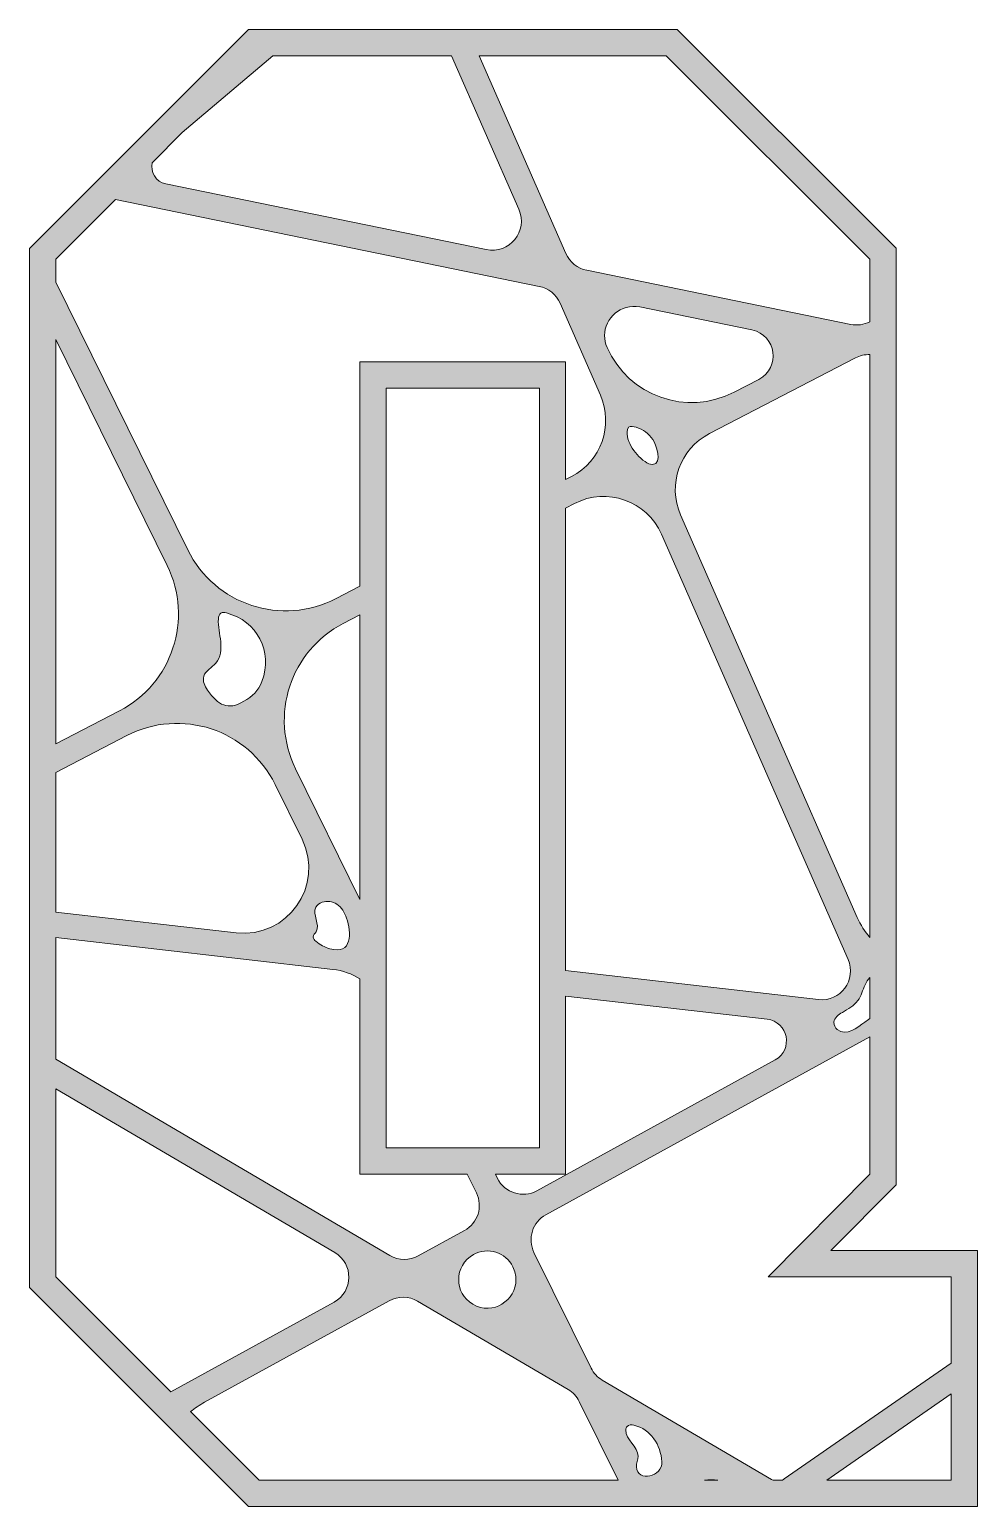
# Model space of a CAD drawing. Extents: x -1650 to 2650, y -4022 to 3022.
# Drawn here: x -1292.3 to -1007.7, y -1821.8 to -1378.2 of the extents above; entities that cross this region are included whole.
import ezdxf

# ---------------------------------------------------------------- set-up
doc = ezdxf.new("R2010")
doc.units = 0
doc.header["$MEASUREMENT"] = 0
doc.layers.add('Layer 1', color=7, linetype='Continuous')

msp = doc.modelspace()

# ---------------------------------------------------------------- hatches: boundary and pattern name
at = {"layer": 'Layer 1', "true_color": 0xe6e7e8}
h = msp.add_hatch(color=254, dxfattribs=at)
h.dxf.hatch_style = 2
h.paths.add_polyline_path([(-1008.2, -1744.92), (-1051.72, -1744.92), (-1032.14, -1725.15), (-1032.14, -1690.37), (-1032.14, -1656.77), (-1032.14, -1477.34), (-1032.14, -1461.94), (-1032.14, -1453.51), (-1032.14, -1443.9), (-1036.25, -1439.8), (-1097.86, -1378.25), (-1160.76, -1378.25), (-1169.08, -1378.25), (-1210.04, -1378.25), (-1221.78, -1378.25), (-1226.59, -1378.25), (-1253.91, -1405.57), (-1292.3, -1443.96), (-1292.3, -1455.56), (-1292.3, -1596.85), (-1292.3, -1605.42), (-1292.3, -1642.37), (-1292.3, -1650.03), (-1292.3, -1682.87), (-1292.3, -1691.69), (-1292.3, -1756.03), (-1257.08, -1791.26), (-1257.08, -1791.26), (-1249.22, -1799.12), (-1249.22, -1799.12), (-1226.59, -1821.75), (-1111.72, -1821.75), (-1099.11, -1821.75), (-1078.1, -1821.75), (-1055.71, -1821.75), (-1007.7, -1821.75), (-1007.7, -1782.53), (-1007.7, -1773.27), (-1007.7, -1746.06), (-1007.7, -1744.92)])
edge = h.paths.add_edge_path()
edge.add_spline(control_points=[(-1206.32, -1641.78), (-1205.94, -1641.07), (-1205.21, -1640.59), (-1204.45, -1640.32), (-1202.99, -1639.83), (-1201.3, -1640.04), (-1200.01, -1640.89), (-1198.58, -1641.84), (-1197.73, -1643.45), (-1197.14, -1645.07), (-1195.54, -1649.42), (-1195.4, -1656.19), (-1202.15, -1654.28), (-1203.69, -1653.84), (-1205.13, -1653.07), (-1206.34, -1652.02), (-1206.73, -1651.68), (-1207.12, -1651.27), (-1207.12, -1650.75), (-1207.12, -1650.14), (-1206.57, -1649.7), (-1206.26, -1649.19), (-1204.91, -1647.03), (-1207.54, -1644.01), (-1206.32, -1641.78)], knot_values=[0, 0, 0, 0, 1, 1, 1, 2, 2, 2, 3, 3, 3, 4, 4, 4, 5, 5, 5, 6, 6, 6, 7, 7, 7, 8, 8, 8, 8], degree=3, periodic=1)
edge = h.paths.add_edge_path()
edge.add_spline(control_points=[(-1212.43, -1600.21), (-1220.32, -1584.19), (-1213.95, -1564.8), (-1198.1, -1556.57), (-1198.1, -1556.57), (-1193.09, -1553.97), (-1193.09, -1553.97), (-1193.09, -1553.97), (-1193.09, -1639.46), (-1193.09, -1639.46), (-1193.09, -1639.46), (-1212.43, -1600.21), (-1212.43, -1600.21)], knot_values=[0, 0, 0, 0, 1, 1, 1, 2, 2, 2, 3, 3, 3, 4, 4, 4, 4], degree=3, periodic=1)
h.paths.add_polyline_path([(-1185.23, -1672.61), (-1185.23, -1651.48), (-1185.23, -1549.9), (-1185.23, -1541.32), (-1185.23, -1485.94), (-1139.21, -1485.94), (-1139.21, -1517.46), (-1139.21, -1526.04), (-1139.21, -1659.94), (-1139.21, -1667.6), (-1139.21, -1714.06), (-1156.32, -1714.06), (-1164.8, -1714.06), (-1185.23, -1714.06)])
edge = h.paths.add_edge_path()
edge.add_spline(control_points=[(-1151.81, -1723.22), (-1151.81, -1723.22), (-1152.44, -1721.92), (-1152.44, -1721.92), (-1152.44, -1721.92), (-1131.36, -1721.92), (-1131.36, -1721.92), (-1131.36, -1721.92), (-1131.36, -1668.5), (-1131.36, -1668.5), (-1131.36, -1668.5), (-1070.83, -1675.45), (-1070.83, -1675.45), (-1064.52, -1676.17), (-1062.87, -1684.58), (-1068.43, -1687.64), (-1068.43, -1687.64), (-1139.98, -1726.94), (-1139.98, -1726.94), (-1144.26, -1729.3), (-1149.65, -1727.6), (-1151.81, -1723.22)], knot_values=[0, 0, 0, 0, 1, 1, 1, 2, 2, 2, 3, 3, 3, 4, 4, 4, 5, 5, 5, 6, 6, 6, 7, 7, 7, 7], degree=3, periodic=1)
edge = h.paths.add_edge_path()
edge.add_spline(control_points=[(-1146.25, -1753.65), (-1146.25, -1759.77), (-1153.13, -1764.58), (-1159.22, -1761), (-1162.05, -1759.34), (-1163.46, -1756.47), (-1163.46, -1753.61), (-1163.46, -1750.66), (-1161.97, -1747.71), (-1159.01, -1746.09), (-1154.72, -1743.73), (-1149.34, -1745.43), (-1147.18, -1749.81), (-1146.54, -1751.11), (-1146.25, -1752.41), (-1146.25, -1753.65)], knot_values=[0, 0, 0, 0, 1, 1, 1, 2, 2, 2, 3, 3, 3, 4, 4, 4, 5, 5, 5, 5], degree=3, periodic=1)
edge = h.paths.add_edge_path()
edge.add_spline(control_points=[(-1131.36, -1660.84), (-1131.36, -1660.84), (-1131.36, -1521.97), (-1131.36, -1521.97), (-1131.36, -1521.97), (-1128.66, -1520.57), (-1128.66, -1520.57), (-1118.94, -1515.53), (-1106.99, -1519.75), (-1102.6, -1529.77), (-1102.6, -1529.77), (-1046.56, -1657.49), (-1046.56, -1657.49), (-1043.88, -1663.6), (-1048.83, -1670.31), (-1055.46, -1669.56), (-1055.46, -1669.56), (-1131.36, -1660.84), (-1131.36, -1660.84)], knot_values=[0, 0, 0, 0, 1, 1, 1, 2, 2, 2, 3, 3, 3, 4, 4, 4, 5, 5, 5, 6, 6, 6, 6], degree=3, periodic=1)
edge = h.paths.add_edge_path()
edge.add_spline(control_points=[(-1039.99, -1650.88), (-1041.51, -1649.13), (-1042.8, -1647.13), (-1043.78, -1644.89), (-1043.78, -1644.89), (-1096.82, -1524), (-1096.82, -1524), (-1100.83, -1514.86), (-1097.06, -1504.18), (-1088.19, -1499.58), (-1088.19, -1499.58), (-1044.34, -1476.85), (-1044.34, -1476.85), (-1042.99, -1476.14), (-1041.49, -1475.81), (-1039.99, -1475.86), (-1039.99, -1475.86), (-1039.99, -1650.88), (-1039.99, -1650.88)], knot_values=[0, 0, 0, 0, 1, 1, 1, 2, 2, 2, 3, 3, 3, 4, 4, 4, 5, 5, 5, 6, 6, 6, 6], degree=3, periodic=1)
edge = h.paths.add_edge_path()
edge.add_spline(control_points=[(-1073.33, -1483.3), (-1073.33, -1483.3), (-1080.76, -1487.15), (-1080.76, -1487.15), (-1094.97, -1494.52), (-1112.46, -1488.35), (-1118.9, -1473.69), (-1119.41, -1472.51), (-1119.65, -1471.31), (-1119.65, -1470.14), (-1119.65, -1464.9), (-1114.8, -1460.39), (-1109.1, -1461.56), (-1109.1, -1461.56), (-1075.39, -1468.47), (-1075.39, -1468.47), (-1068.06, -1469.98), (-1066.69, -1479.85), (-1073.33, -1483.3)], knot_values=[0, 0, 0, 0, 1, 1, 1, 2, 2, 2, 3, 3, 3, 4, 4, 4, 5, 5, 5, 6, 6, 6, 6], degree=3, periodic=1)
edge = h.paths.add_edge_path()
edge.add_spline(control_points=[(-1105.23, -1508.85), (-1106.05, -1508.91), (-1106.81, -1508.48), (-1107.47, -1508), (-1109.23, -1506.76), (-1110.71, -1505.13), (-1111.77, -1503.25), (-1112.73, -1501.55), (-1113.33, -1499.43), (-1112.49, -1497.66), (-1111.79, -1497.31), (-1110.95, -1497.43), (-1110.19, -1497.65), (-1108.15, -1498.25), (-1106.34, -1499.6), (-1105.17, -1501.38), (-1104.25, -1502.77), (-1102.05, -1508.64), (-1105.23, -1508.85)], knot_values=[0, 0, 0, 0, 1, 1, 1, 2, 2, 2, 3, 3, 3, 4, 4, 4, 5, 5, 5, 6, 6, 6, 6], degree=3, periodic=1)
edge = h.paths.add_edge_path()
edge.add_spline(control_points=[(-1050.77, -1676.36), (-1050.66, -1675), (-1049.4, -1674.07), (-1048.23, -1673.38), (-1046.56, -1672.38), (-1044.78, -1671.41), (-1043.62, -1669.84), (-1042.58, -1668.43), (-1042.15, -1666.68), (-1041.42, -1665.09), (-1041.07, -1664.29), (-1040.59, -1663.51), (-1039.99, -1662.87), (-1039.99, -1662.87), (-1039.99, -1675.26), (-1039.99, -1675.26), (-1040.52, -1675.61), (-1041.04, -1675.96), (-1041.53, -1676.32), (-1043.66, -1677.92), (-1047.11, -1680.75), (-1049.79, -1678.55), (-1050.43, -1678.01), (-1050.84, -1677.19), (-1050.77, -1676.36)], knot_values=[0, 0, 0, 0, 1, 1, 1, 2, 2, 2, 3, 3, 3, 4, 4, 4, 5, 5, 5, 6, 6, 6, 7, 7, 7, 8, 8, 8, 8], degree=3, periodic=1)
edge = h.paths.add_edge_path()
edge.add_spline(control_points=[(-1101.11, -1386.1), (-1101.11, -1386.1), (-1039.99, -1447.16), (-1039.99, -1447.16), (-1039.99, -1447.16), (-1039.99, -1466.01), (-1039.99, -1466.01), (-1041.77, -1466.91), (-1043.8, -1467.18), (-1045.74, -1466.78), (-1045.74, -1466.78), (-1125.01, -1450.53), (-1125.01, -1450.53), (-1127.8, -1449.96), (-1130.13, -1448.07), (-1131.28, -1445.46), (-1131.28, -1445.46), (-1157.32, -1386.1), (-1157.32, -1386.1), (-1157.32, -1386.1), (-1101.11, -1386.1), (-1101.11, -1386.1)], knot_values=[0, 0, 0, 0, 1, 1, 1, 2, 2, 2, 3, 3, 3, 4, 4, 4, 5, 5, 5, 6, 6, 6, 7, 7, 7, 7], degree=3, periodic=1)
edge = h.paths.add_edge_path()
edge.add_spline(control_points=[(-1246.44, -1409.21), (-1246.44, -1409.21), (-1219.28, -1386.1), (-1219.28, -1386.1), (-1219.28, -1386.1), (-1165.63, -1386.1), (-1165.63, -1386.1), (-1165.63, -1386.1), (-1145.4, -1432.21), (-1145.4, -1432.21), (-1142.54, -1438.73), (-1148.22, -1445.77), (-1155.2, -1444.34), (-1155.2, -1444.34), (-1251.36, -1424.62), (-1251.36, -1424.62), (-1254.49, -1423.98), (-1256.09, -1420.95), (-1255.47, -1418.24), (-1255.47, -1418.24), (-1246.44, -1409.21), (-1246.44, -1409.21)], knot_values=[0, 0, 0, 0, 1, 1, 1, 2, 2, 2, 3, 3, 3, 4, 4, 4, 5, 5, 5, 6, 6, 6, 7, 7, 7, 7], degree=3, periodic=1)
edge = h.paths.add_edge_path()
edge.add_spline(control_points=[(-1139.29, -1455.37), (-1136.5, -1455.94), (-1134.16, -1457.83), (-1133.01, -1460.44), (-1133.01, -1460.44), (-1120.92, -1488.03), (-1120.92, -1488.03), (-1116.9, -1497.17), (-1120.68, -1507.86), (-1129.54, -1512.45), (-1129.54, -1512.45), (-1131.36, -1513.39), (-1131.36, -1513.39), (-1131.36, -1513.39), (-1131.36, -1478.08), (-1131.36, -1478.08), (-1131.36, -1478.08), (-1193.09, -1478.08), (-1193.09, -1478.08), (-1193.09, -1478.08), (-1193.09, -1545.4), (-1193.09, -1545.4), (-1193.09, -1545.4), (-1200.27, -1549.13), (-1200.27, -1549.13), (-1216.59, -1557.59), (-1236.68, -1551), (-1244.81, -1534.5), (-1244.81, -1534.5), (-1284.45, -1454.06), (-1284.45, -1454.06), (-1284.45, -1454.06), (-1284.45, -1447.21), (-1284.45, -1447.21), (-1284.45, -1447.21), (-1266.52, -1429.28), (-1266.52, -1429.28), (-1266.52, -1429.28), (-1139.29, -1455.37), (-1139.29, -1455.37)], knot_values=[0, 0, 0, 0, 1, 1, 1, 2, 2, 2, 3, 3, 3, 4, 4, 4, 5, 5, 5, 6, 6, 6, 7, 7, 7, 8, 8, 8, 9, 9, 9, 10, 10, 10, 11, 11, 11, 12, 12, 12, 13, 13, 13, 13], degree=3, periodic=1)
edge = h.paths.add_edge_path()
edge.add_spline(control_points=[(-1234.91, -1562.03), (-1235.15, -1559.76), (-1235.76, -1557.52), (-1235.61, -1555.24), (-1235.56, -1554.57), (-1235.4, -1553.82), (-1234.83, -1553.48), (-1234.35, -1553.2), (-1233.74, -1553.31), (-1233.21, -1553.44), (-1223.96, -1555.76), (-1219.14, -1565.11), (-1222.51, -1573.98), (-1223.62, -1576.92), (-1225.37, -1578.38), (-1228.01, -1579.98), (-1232.73, -1582.85), (-1235.66, -1581.13), (-1238.83, -1576.65), (-1239.7, -1575.41), (-1240.43, -1573.88), (-1239.99, -1572.44), (-1239.45, -1570.71), (-1237.53, -1569.89), (-1236.35, -1568.52), (-1234.86, -1566.79), (-1234.66, -1564.3), (-1234.91, -1562.03)], knot_values=[0, 0, 0, 0, 1, 1, 1, 2, 2, 2, 3, 3, 3, 4, 4, 4, 5, 5, 5, 6, 6, 6, 7, 7, 7, 8, 8, 8, 9, 9, 9, 9], degree=3, periodic=1)
edge = h.paths.add_edge_path()
edge.add_spline(control_points=[(-1284.45, -1471.28), (-1284.45, -1471.28), (-1250.97, -1539.21), (-1250.97, -1539.21), (-1243.08, -1555.23), (-1249.45, -1574.63), (-1265.3, -1582.85), (-1265.3, -1582.85), (-1284.45, -1592.78), (-1284.45, -1592.78), (-1284.45, -1592.78), (-1284.45, -1471.28), (-1284.45, -1471.28)], knot_values=[0, 0, 0, 0, 1, 1, 1, 2, 2, 2, 3, 3, 3, 4, 4, 4, 4], degree=3, periodic=1)
edge = h.paths.add_edge_path()
edge.add_spline(control_points=[(-1284.45, -1601.35), (-1284.45, -1601.35), (-1263.13, -1590.29), (-1263.13, -1590.29), (-1246.81, -1581.83), (-1226.72, -1588.43), (-1218.59, -1604.92), (-1218.59, -1604.92), (-1210.48, -1621.37), (-1210.48, -1621.37), (-1203.63, -1635.28), (-1214.88, -1651.26), (-1230.28, -1649.49), (-1230.28, -1649.49), (-1284.45, -1643.27), (-1284.45, -1643.27), (-1284.45, -1643.27), (-1284.45, -1601.35), (-1284.45, -1601.35)], knot_values=[0, 0, 0, 0, 1, 1, 1, 2, 2, 2, 3, 3, 3, 4, 4, 4, 5, 5, 5, 6, 6, 6, 6], degree=3, periodic=1)
edge = h.paths.add_edge_path()
edge.add_spline(control_points=[(-1284.45, -1650.93), (-1284.45, -1650.93), (-1201.22, -1660.48), (-1201.22, -1660.48), (-1198.28, -1660.82), (-1195.51, -1661.81), (-1193.09, -1663.33), (-1193.09, -1663.33), (-1193.09, -1721.92), (-1193.09, -1721.92), (-1193.09, -1721.92), (-1160.93, -1721.92), (-1160.93, -1721.92), (-1160.93, -1721.92), (-1158.15, -1727.57), (-1158.15, -1727.57), (-1156.11, -1731.69), (-1157.68, -1736.68), (-1161.71, -1738.88), (-1161.71, -1738.88), (-1175.61, -1746.52), (-1175.61, -1746.52), (-1178.26, -1747.98), (-1181.48, -1747.93), (-1184.09, -1746.4), (-1184.09, -1746.4), (-1284.45, -1687.48), (-1284.45, -1687.48), (-1284.45, -1687.48), (-1284.45, -1650.93), (-1284.45, -1650.93)], knot_values=[0, 0, 0, 0, 1, 1, 1, 2, 2, 2, 3, 3, 3, 4, 4, 4, 5, 5, 5, 6, 6, 6, 7, 7, 7, 8, 8, 8, 9, 9, 9, 10, 10, 10, 10], degree=3, periodic=1)
edge = h.paths.add_edge_path()
edge.add_spline(control_points=[(-1284.45, -1696.3), (-1284.45, -1696.3), (-1200.67, -1745.49), (-1200.67, -1745.49), (-1194.93, -1748.86), (-1195.05, -1757.2), (-1200.89, -1760.41), (-1200.89, -1760.41), (-1249.9, -1787.33), (-1249.9, -1787.33), (-1249.9, -1787.33), (-1284.45, -1752.78), (-1284.45, -1752.78), (-1284.45, -1752.78), (-1284.45, -1696.3), (-1284.45, -1696.3)], knot_values=[0, 0, 0, 0, 1, 1, 1, 2, 2, 2, 3, 3, 3, 4, 4, 4, 5, 5, 5, 5], degree=3, periodic=1)
edge = h.paths.add_edge_path()
edge.add_spline(control_points=[(-1223.33, -1813.9), (-1223.33, -1813.9), (-1243.95, -1793.28), (-1243.95, -1793.28), (-1242.68, -1792.24), (-1241.28, -1791.29), (-1239.76, -1790.45), (-1239.76, -1790.45), (-1184.28, -1759.97), (-1184.28, -1759.97), (-1181.63, -1758.52), (-1178.42, -1758.56), (-1175.81, -1760.09), (-1175.81, -1760.09), (-1130.62, -1786.62), (-1130.62, -1786.62), (-1129.17, -1787.47), (-1128, -1788.72), (-1127.26, -1790.23), (-1127.26, -1790.23), (-1115.6, -1813.9), (-1115.6, -1813.9), (-1115.6, -1813.9), (-1223.33, -1813.9), (-1223.33, -1813.9)], knot_values=[0, 0, 0, 0, 1, 1, 1, 2, 2, 2, 3, 3, 3, 4, 4, 4, 5, 5, 5, 6, 6, 6, 7, 7, 7, 8, 8, 8, 8], degree=3, periodic=1)
edge = h.paths.add_edge_path()
edge.add_spline(control_points=[(-1113.28, -1798.77), (-1113.26, -1798.38), (-1113.15, -1797.98), (-1112.89, -1797.7), (-1112.41, -1797.16), (-1111.56, -1797.21), (-1110.85, -1797.37), (-1105.76, -1798.53), (-1102.77, -1803.3), (-1102.47, -1808.31), (-1102.19, -1812.84), (-1109.76, -1814.6), (-1110.11, -1809.87), (-1110.19, -1808.79), (-1109.63, -1807.77), (-1109.61, -1806.7), (-1109.54, -1803.71), (-1113.45, -1801.73), (-1113.28, -1798.77)], knot_values=[0, 0, 0, 0, 1, 1, 1, 2, 2, 2, 3, 3, 3, 4, 4, 4, 5, 5, 5, 6, 6, 6, 6], degree=3, periodic=1)
edge = h.paths.add_edge_path()
edge.add_spline(control_points=[(-1089.65, -1813.9), (-1088.37, -1813.67), (-1087.03, -1813.66), (-1085.68, -1813.9), (-1085.68, -1813.9), (-1089.65, -1813.9), (-1089.65, -1813.9)], knot_values=[0, 0, 0, 0, 1, 1, 1, 2, 2, 2, 2], degree=3, periodic=1)
h.paths.add_polyline_path([(-1015.55, -1813.9), (-1052.93, -1813.9), (-1015.55, -1787.98)])
edge = h.paths.add_edge_path()
edge.add_spline(control_points=[(-1065.72, -1813.5), (-1065.96, -1813.67), (-1066.2, -1813.8), (-1066.46, -1813.9), (-1066.46, -1813.9), (-1069.02, -1813.9), (-1069.02, -1813.9), (-1069.2, -1813.83), (-1069.38, -1813.75), (-1069.55, -1813.65), (-1069.55, -1813.65), (-1120.37, -1783.81), (-1120.37, -1783.81), (-1121.81, -1782.97), (-1122.97, -1781.72), (-1123.72, -1780.21), (-1123.72, -1780.21), (-1140.85, -1745.46), (-1140.85, -1745.46), (-1142.87, -1741.34), (-1141.3, -1736.35), (-1137.28, -1734.15), (-1137.28, -1734.15), (-1039.99, -1680.7), (-1039.99, -1680.7), (-1039.99, -1680.7), (-1039.99, -1721.92), (-1039.99, -1721.92), (-1039.99, -1721.92), (-1070.55, -1752.78), (-1070.55, -1752.78), (-1070.55, -1752.78), (-1015.55, -1752.78), (-1015.55, -1752.78), (-1015.55, -1752.78), (-1015.55, -1778.72), (-1015.55, -1778.72), (-1015.55, -1778.72), (-1065.72, -1813.5), (-1065.72, -1813.5)], knot_values=[0, 0, 0, 0, 1, 1, 1, 2, 2, 2, 3, 3, 3, 4, 4, 4, 5, 5, 5, 6, 6, 6, 7, 7, 7, 8, 8, 8, 9, 9, 9, 10, 10, 10, 11, 11, 11, 12, 12, 12, 13, 13, 13, 13], degree=3, periodic=1)

# ---------------------------------------------------------------- linework, layer by layer
at = {"layer": 'Layer 1', "lineweight": 0}
for points in [[(-1008.2, -1744.92), (-1051.72, -1744.92), (-1032.14, -1725.15), (-1032.14, -1690.37), (-1032.14, -1656.77), (-1032.14, -1477.34), (-1032.14, -1461.94), (-1032.14, -1453.51), (-1032.14, -1443.9), (-1036.25, -1439.8), (-1097.86, -1378.25), (-1160.76, -1378.25), (-1169.08, -1378.25), (-1210.04, -1378.25), (-1221.78, -1378.25), (-1226.59, -1378.25), (-1253.91, -1405.57), (-1292.3, -1443.96), (-1292.3, -1455.56), (-1292.3, -1596.85), (-1292.3, -1605.42), (-1292.3, -1642.37), (-1292.3, -1650.03), (-1292.3, -1682.87), (-1292.3, -1691.69), (-1292.3, -1756.03), (-1257.08, -1791.26), (-1257.08, -1791.26), (-1249.22, -1799.12), (-1249.22, -1799.12), (-1226.59, -1821.75), (-1111.72, -1821.75), (-1099.11, -1821.75), (-1078.1, -1821.75), (-1055.71, -1821.75), (-1007.7, -1821.75), (-1007.7, -1782.53), (-1007.7, -1773.27), (-1007.7, -1746.06), (-1007.7, -1744.92), (-1008.2, -1744.92)], [(-1185.23, -1672.61), (-1185.23, -1651.48), (-1185.23, -1549.9), (-1185.23, -1541.32), (-1185.23, -1485.94), (-1139.21, -1485.94), (-1139.21, -1517.46), (-1139.21, -1526.04), (-1139.21, -1659.94), (-1139.21, -1667.6), (-1139.21, -1714.06), (-1156.32, -1714.06), (-1164.8, -1714.06), (-1185.23, -1714.06), (-1185.23, -1672.61)], [(-1015.55, -1813.9), (-1052.93, -1813.9), (-1015.55, -1787.98), (-1015.55, -1813.9)]]:
    msp.add_lwpolyline(points, dxfattribs=at)
for points, knots in [([(-1246.44, -1409.21), (-1246.44, -1409.21), (-1219.28, -1386.1), (-1219.28, -1386.1), (-1219.28, -1386.1), (-1165.63, -1386.1), (-1165.63, -1386.1), (-1165.63, -1386.1), (-1145.4, -1432.21), (-1145.4, -1432.21), (-1142.54, -1438.73), (-1148.22, -1445.77), (-1155.2, -1444.34), (-1155.2, -1444.34), (-1251.36, -1424.62), (-1251.36, -1424.62), (-1254.49, -1423.98), (-1256.09, -1420.95), (-1255.47, -1418.24), (-1255.47, -1418.24), (-1246.44, -1409.21), (-1246.44, -1409.21)], [0, 0, 0, 0, 1, 1, 1, 2, 2, 2, 3, 3, 3, 4, 4, 4, 5, 5, 5, 6, 6, 6, 7, 7, 7, 7]), ([(-1101.11, -1386.1), (-1101.11, -1386.1), (-1039.99, -1447.16), (-1039.99, -1447.16), (-1039.99, -1447.16), (-1039.99, -1466.01), (-1039.99, -1466.01), (-1041.77, -1466.91), (-1043.8, -1467.18), (-1045.74, -1466.78), (-1045.74, -1466.78), (-1125.01, -1450.53), (-1125.01, -1450.53), (-1127.8, -1449.96), (-1130.13, -1448.07), (-1131.28, -1445.46), (-1131.28, -1445.46), (-1157.32, -1386.1), (-1157.32, -1386.1), (-1157.32, -1386.1), (-1101.11, -1386.1), (-1101.11, -1386.1)], [0, 0, 0, 0, 1, 1, 1, 2, 2, 2, 3, 3, 3, 4, 4, 4, 5, 5, 5, 6, 6, 6, 7, 7, 7, 7]), ([(-1139.29, -1455.37), (-1136.5, -1455.94), (-1134.16, -1457.83), (-1133.01, -1460.44), (-1133.01, -1460.44), (-1120.92, -1488.03), (-1120.92, -1488.03), (-1116.9, -1497.17), (-1120.68, -1507.86), (-1129.54, -1512.45), (-1129.54, -1512.45), (-1131.36, -1513.39), (-1131.36, -1513.39), (-1131.36, -1513.39), (-1131.36, -1478.08), (-1131.36, -1478.08), (-1131.36, -1478.08), (-1193.09, -1478.08), (-1193.09, -1478.08), (-1193.09, -1478.08), (-1193.09, -1545.4), (-1193.09, -1545.4), (-1193.09, -1545.4), (-1200.27, -1549.13), (-1200.27, -1549.13), (-1216.59, -1557.59), (-1236.68, -1551), (-1244.81, -1534.5), (-1244.81, -1534.5), (-1284.45, -1454.06), (-1284.45, -1454.06), (-1284.45, -1454.06), (-1284.45, -1447.21), (-1284.45, -1447.21), (-1284.45, -1447.21), (-1266.52, -1429.28), (-1266.52, -1429.28), (-1266.52, -1429.28), (-1139.29, -1455.37), (-1139.29, -1455.37)], [0, 0, 0, 0, 1, 1, 1, 2, 2, 2, 3, 3, 3, 4, 4, 4, 5, 5, 5, 6, 6, 6, 7, 7, 7, 8, 8, 8, 9, 9, 9, 10, 10, 10, 11, 11, 11, 12, 12, 12, 13, 13, 13, 13]), ([(-1073.33, -1483.3), (-1073.33, -1483.3), (-1080.76, -1487.15), (-1080.76, -1487.15), (-1094.97, -1494.52), (-1112.46, -1488.35), (-1118.9, -1473.69), (-1119.41, -1472.51), (-1119.65, -1471.31), (-1119.65, -1470.14), (-1119.65, -1464.9), (-1114.8, -1460.39), (-1109.1, -1461.56), (-1109.1, -1461.56), (-1075.39, -1468.47), (-1075.39, -1468.47), (-1068.06, -1469.98), (-1066.69, -1479.85), (-1073.33, -1483.3)], [0, 0, 0, 0, 1, 1, 1, 2, 2, 2, 3, 3, 3, 4, 4, 4, 5, 5, 5, 6, 6, 6, 6]), ([(-1284.45, -1471.28), (-1284.45, -1471.28), (-1250.97, -1539.21), (-1250.97, -1539.21), (-1243.08, -1555.23), (-1249.45, -1574.63), (-1265.3, -1582.85), (-1265.3, -1582.85), (-1284.45, -1592.78), (-1284.45, -1592.78), (-1284.45, -1592.78), (-1284.45, -1471.28), (-1284.45, -1471.28)], [0, 0, 0, 0, 1, 1, 1, 2, 2, 2, 3, 3, 3, 4, 4, 4, 4]), ([(-1039.99, -1650.88), (-1041.51, -1649.13), (-1042.8, -1647.13), (-1043.78, -1644.89), (-1043.78, -1644.89), (-1096.82, -1524), (-1096.82, -1524), (-1100.83, -1514.86), (-1097.06, -1504.18), (-1088.19, -1499.58), (-1088.19, -1499.58), (-1044.34, -1476.85), (-1044.34, -1476.85), (-1042.99, -1476.14), (-1041.49, -1475.81), (-1039.99, -1475.86), (-1039.99, -1475.86), (-1039.99, -1650.88), (-1039.99, -1650.88)], [0, 0, 0, 0, 1, 1, 1, 2, 2, 2, 3, 3, 3, 4, 4, 4, 5, 5, 5, 6, 6, 6, 6]), ([(-1105.23, -1508.85), (-1106.05, -1508.91), (-1106.81, -1508.48), (-1107.47, -1508), (-1109.23, -1506.76), (-1110.71, -1505.13), (-1111.77, -1503.25), (-1112.73, -1501.55), (-1113.33, -1499.43), (-1112.49, -1497.66), (-1111.79, -1497.31), (-1110.95, -1497.43), (-1110.19, -1497.65), (-1108.15, -1498.25), (-1106.34, -1499.6), (-1105.17, -1501.38), (-1104.25, -1502.77), (-1102.05, -1508.64), (-1105.23, -1508.85)], [0, 0, 0, 0, 1, 1, 1, 2, 2, 2, 3, 3, 3, 4, 4, 4, 5, 5, 5, 6, 6, 6, 6]), ([(-1131.36, -1660.84), (-1131.36, -1660.84), (-1131.36, -1521.97), (-1131.36, -1521.97), (-1131.36, -1521.97), (-1128.66, -1520.57), (-1128.66, -1520.57), (-1118.94, -1515.53), (-1106.99, -1519.75), (-1102.6, -1529.77), (-1102.6, -1529.77), (-1046.56, -1657.49), (-1046.56, -1657.49), (-1043.88, -1663.6), (-1048.83, -1670.31), (-1055.46, -1669.56), (-1055.46, -1669.56), (-1131.36, -1660.84), (-1131.36, -1660.84)], [0, 0, 0, 0, 1, 1, 1, 2, 2, 2, 3, 3, 3, 4, 4, 4, 5, 5, 5, 6, 6, 6, 6]), ([(-1234.91, -1562.03), (-1235.15, -1559.76), (-1235.76, -1557.52), (-1235.61, -1555.24), (-1235.56, -1554.57), (-1235.4, -1553.82), (-1234.83, -1553.48), (-1234.35, -1553.2), (-1233.74, -1553.31), (-1233.21, -1553.44), (-1223.96, -1555.76), (-1219.14, -1565.11), (-1222.51, -1573.98), (-1223.62, -1576.92), (-1225.37, -1578.38), (-1228.01, -1579.98), (-1232.73, -1582.85), (-1235.66, -1581.13), (-1238.83, -1576.65), (-1239.7, -1575.41), (-1240.43, -1573.88), (-1239.99, -1572.44), (-1239.45, -1570.71), (-1237.53, -1569.89), (-1236.35, -1568.52), (-1234.86, -1566.79), (-1234.66, -1564.3), (-1234.91, -1562.03)], [0, 0, 0, 0, 1, 1, 1, 2, 2, 2, 3, 3, 3, 4, 4, 4, 5, 5, 5, 6, 6, 6, 7, 7, 7, 8, 8, 8, 9, 9, 9, 9]), ([(-1212.43, -1600.21), (-1220.32, -1584.19), (-1213.95, -1564.8), (-1198.1, -1556.57), (-1198.1, -1556.57), (-1193.09, -1553.97), (-1193.09, -1553.97), (-1193.09, -1553.97), (-1193.09, -1639.46), (-1193.09, -1639.46), (-1193.09, -1639.46), (-1212.43, -1600.21), (-1212.43, -1600.21)], [0, 0, 0, 0, 1, 1, 1, 2, 2, 2, 3, 3, 3, 4, 4, 4, 4]), ([(-1284.45, -1601.35), (-1284.45, -1601.35), (-1263.13, -1590.29), (-1263.13, -1590.29), (-1246.81, -1581.83), (-1226.72, -1588.43), (-1218.59, -1604.92), (-1218.59, -1604.92), (-1210.48, -1621.37), (-1210.48, -1621.37), (-1203.63, -1635.28), (-1214.88, -1651.26), (-1230.28, -1649.49), (-1230.28, -1649.49), (-1284.45, -1643.27), (-1284.45, -1643.27), (-1284.45, -1643.27), (-1284.45, -1601.35), (-1284.45, -1601.35)], [0, 0, 0, 0, 1, 1, 1, 2, 2, 2, 3, 3, 3, 4, 4, 4, 5, 5, 5, 6, 6, 6, 6]), ([(-1206.32, -1641.78), (-1205.94, -1641.07), (-1205.21, -1640.59), (-1204.45, -1640.32), (-1202.99, -1639.83), (-1201.3, -1640.04), (-1200.01, -1640.89), (-1198.58, -1641.84), (-1197.73, -1643.45), (-1197.14, -1645.07), (-1195.54, -1649.42), (-1195.4, -1656.19), (-1202.15, -1654.28), (-1203.69, -1653.84), (-1205.13, -1653.07), (-1206.34, -1652.02), (-1206.73, -1651.68), (-1207.12, -1651.27), (-1207.12, -1650.75), (-1207.12, -1650.14), (-1206.57, -1649.7), (-1206.26, -1649.19), (-1204.91, -1647.03), (-1207.54, -1644.01), (-1206.32, -1641.78)], [0, 0, 0, 0, 1, 1, 1, 2, 2, 2, 3, 3, 3, 4, 4, 4, 5, 5, 5, 6, 6, 6, 7, 7, 7, 8, 8, 8, 8]), ([(-1284.45, -1650.93), (-1284.45, -1650.93), (-1201.22, -1660.48), (-1201.22, -1660.48), (-1198.28, -1660.82), (-1195.51, -1661.81), (-1193.09, -1663.33), (-1193.09, -1663.33), (-1193.09, -1721.92), (-1193.09, -1721.92), (-1193.09, -1721.92), (-1160.93, -1721.92), (-1160.93, -1721.92), (-1160.93, -1721.92), (-1158.15, -1727.57), (-1158.15, -1727.57), (-1156.11, -1731.69), (-1157.68, -1736.68), (-1161.71, -1738.88), (-1161.71, -1738.88), (-1175.61, -1746.52), (-1175.61, -1746.52), (-1178.26, -1747.98), (-1181.48, -1747.93), (-1184.09, -1746.4), (-1184.09, -1746.4), (-1284.45, -1687.48), (-1284.45, -1687.48), (-1284.45, -1687.48), (-1284.45, -1650.93), (-1284.45, -1650.93)], [0, 0, 0, 0, 1, 1, 1, 2, 2, 2, 3, 3, 3, 4, 4, 4, 5, 5, 5, 6, 6, 6, 7, 7, 7, 8, 8, 8, 9, 9, 9, 10, 10, 10, 10]), ([(-1050.77, -1676.36), (-1050.66, -1675), (-1049.4, -1674.07), (-1048.23, -1673.38), (-1046.56, -1672.38), (-1044.78, -1671.41), (-1043.62, -1669.84), (-1042.58, -1668.43), (-1042.15, -1666.68), (-1041.42, -1665.09), (-1041.07, -1664.29), (-1040.59, -1663.51), (-1039.99, -1662.87), (-1039.99, -1662.87), (-1039.99, -1675.26), (-1039.99, -1675.26), (-1040.52, -1675.61), (-1041.04, -1675.96), (-1041.53, -1676.32), (-1043.66, -1677.92), (-1047.11, -1680.75), (-1049.79, -1678.55), (-1050.43, -1678.01), (-1050.84, -1677.19), (-1050.77, -1676.36)], [0, 0, 0, 0, 1, 1, 1, 2, 2, 2, 3, 3, 3, 4, 4, 4, 5, 5, 5, 6, 6, 6, 7, 7, 7, 8, 8, 8, 8]), ([(-1151.81, -1723.22), (-1151.81, -1723.22), (-1152.44, -1721.92), (-1152.44, -1721.92), (-1152.44, -1721.92), (-1131.36, -1721.92), (-1131.36, -1721.92), (-1131.36, -1721.92), (-1131.36, -1668.5), (-1131.36, -1668.5), (-1131.36, -1668.5), (-1070.83, -1675.45), (-1070.83, -1675.45), (-1064.52, -1676.17), (-1062.87, -1684.58), (-1068.43, -1687.64), (-1068.43, -1687.64), (-1139.98, -1726.94), (-1139.98, -1726.94), (-1144.26, -1729.3), (-1149.65, -1727.6), (-1151.81, -1723.22)], [0, 0, 0, 0, 1, 1, 1, 2, 2, 2, 3, 3, 3, 4, 4, 4, 5, 5, 5, 6, 6, 6, 7, 7, 7, 7]), ([(-1065.72, -1813.5), (-1065.96, -1813.67), (-1066.2, -1813.8), (-1066.46, -1813.9), (-1066.46, -1813.9), (-1069.02, -1813.9), (-1069.02, -1813.9), (-1069.2, -1813.83), (-1069.38, -1813.75), (-1069.55, -1813.65), (-1069.55, -1813.65), (-1120.37, -1783.81), (-1120.37, -1783.81), (-1121.81, -1782.97), (-1122.97, -1781.72), (-1123.72, -1780.21), (-1123.72, -1780.21), (-1140.85, -1745.46), (-1140.85, -1745.46), (-1142.87, -1741.34), (-1141.3, -1736.35), (-1137.28, -1734.15), (-1137.28, -1734.15), (-1039.99, -1680.7), (-1039.99, -1680.7), (-1039.99, -1680.7), (-1039.99, -1721.92), (-1039.99, -1721.92), (-1039.99, -1721.92), (-1070.55, -1752.78), (-1070.55, -1752.78), (-1070.55, -1752.78), (-1015.55, -1752.78), (-1015.55, -1752.78), (-1015.55, -1752.78), (-1015.55, -1778.72), (-1015.55, -1778.72), (-1015.55, -1778.72), (-1065.72, -1813.5), (-1065.72, -1813.5)], [0, 0, 0, 0, 1, 1, 1, 2, 2, 2, 3, 3, 3, 4, 4, 4, 5, 5, 5, 6, 6, 6, 7, 7, 7, 8, 8, 8, 9, 9, 9, 10, 10, 10, 11, 11, 11, 12, 12, 12, 13, 13, 13, 13]), ([(-1284.45, -1696.3), (-1284.45, -1696.3), (-1200.67, -1745.49), (-1200.67, -1745.49), (-1194.93, -1748.86), (-1195.05, -1757.2), (-1200.89, -1760.41), (-1200.89, -1760.41), (-1249.9, -1787.33), (-1249.9, -1787.33), (-1249.9, -1787.33), (-1284.45, -1752.78), (-1284.45, -1752.78), (-1284.45, -1752.78), (-1284.45, -1696.3), (-1284.45, -1696.3)], [0, 0, 0, 0, 1, 1, 1, 2, 2, 2, 3, 3, 3, 4, 4, 4, 5, 5, 5, 5]), ([(-1146.25, -1753.65), (-1146.25, -1759.77), (-1153.13, -1764.58), (-1159.22, -1761), (-1162.05, -1759.34), (-1163.46, -1756.47), (-1163.46, -1753.61), (-1163.46, -1750.66), (-1161.97, -1747.71), (-1159.01, -1746.09), (-1154.72, -1743.73), (-1149.34, -1745.43), (-1147.18, -1749.81), (-1146.54, -1751.11), (-1146.25, -1752.41), (-1146.25, -1753.65)], [0, 0, 0, 0, 1, 1, 1, 2, 2, 2, 3, 3, 3, 4, 4, 4, 5, 5, 5, 5]), ([(-1223.33, -1813.9), (-1223.33, -1813.9), (-1243.95, -1793.28), (-1243.95, -1793.28), (-1242.68, -1792.24), (-1241.28, -1791.29), (-1239.76, -1790.45), (-1239.76, -1790.45), (-1184.28, -1759.97), (-1184.28, -1759.97), (-1181.63, -1758.52), (-1178.42, -1758.56), (-1175.81, -1760.09), (-1175.81, -1760.09), (-1130.62, -1786.62), (-1130.62, -1786.62), (-1129.17, -1787.47), (-1128, -1788.72), (-1127.26, -1790.23), (-1127.26, -1790.23), (-1115.6, -1813.9), (-1115.6, -1813.9), (-1115.6, -1813.9), (-1223.33, -1813.9), (-1223.33, -1813.9)], [0, 0, 0, 0, 1, 1, 1, 2, 2, 2, 3, 3, 3, 4, 4, 4, 5, 5, 5, 6, 6, 6, 7, 7, 7, 8, 8, 8, 8]), ([(-1113.28, -1798.77), (-1113.26, -1798.38), (-1113.15, -1797.98), (-1112.89, -1797.7), (-1112.41, -1797.16), (-1111.56, -1797.21), (-1110.85, -1797.37), (-1105.76, -1798.53), (-1102.77, -1803.3), (-1102.47, -1808.31), (-1102.19, -1812.84), (-1109.76, -1814.6), (-1110.11, -1809.87), (-1110.19, -1808.79), (-1109.63, -1807.77), (-1109.61, -1806.7), (-1109.54, -1803.71), (-1113.45, -1801.73), (-1113.28, -1798.77)], [0, 0, 0, 0, 1, 1, 1, 2, 2, 2, 3, 3, 3, 4, 4, 4, 5, 5, 5, 6, 6, 6, 6]), ([(-1089.65, -1813.9), (-1088.37, -1813.67), (-1087.03, -1813.66), (-1085.68, -1813.9), (-1085.68, -1813.9), (-1089.65, -1813.9), (-1089.65, -1813.9)], [0, 0, 0, 0, 1, 1, 1, 2, 2, 2, 2])]:
    msp.add_open_spline(points, degree=3, knots=knots, dxfattribs=at)

doc.saveas('drawing.dxf')
